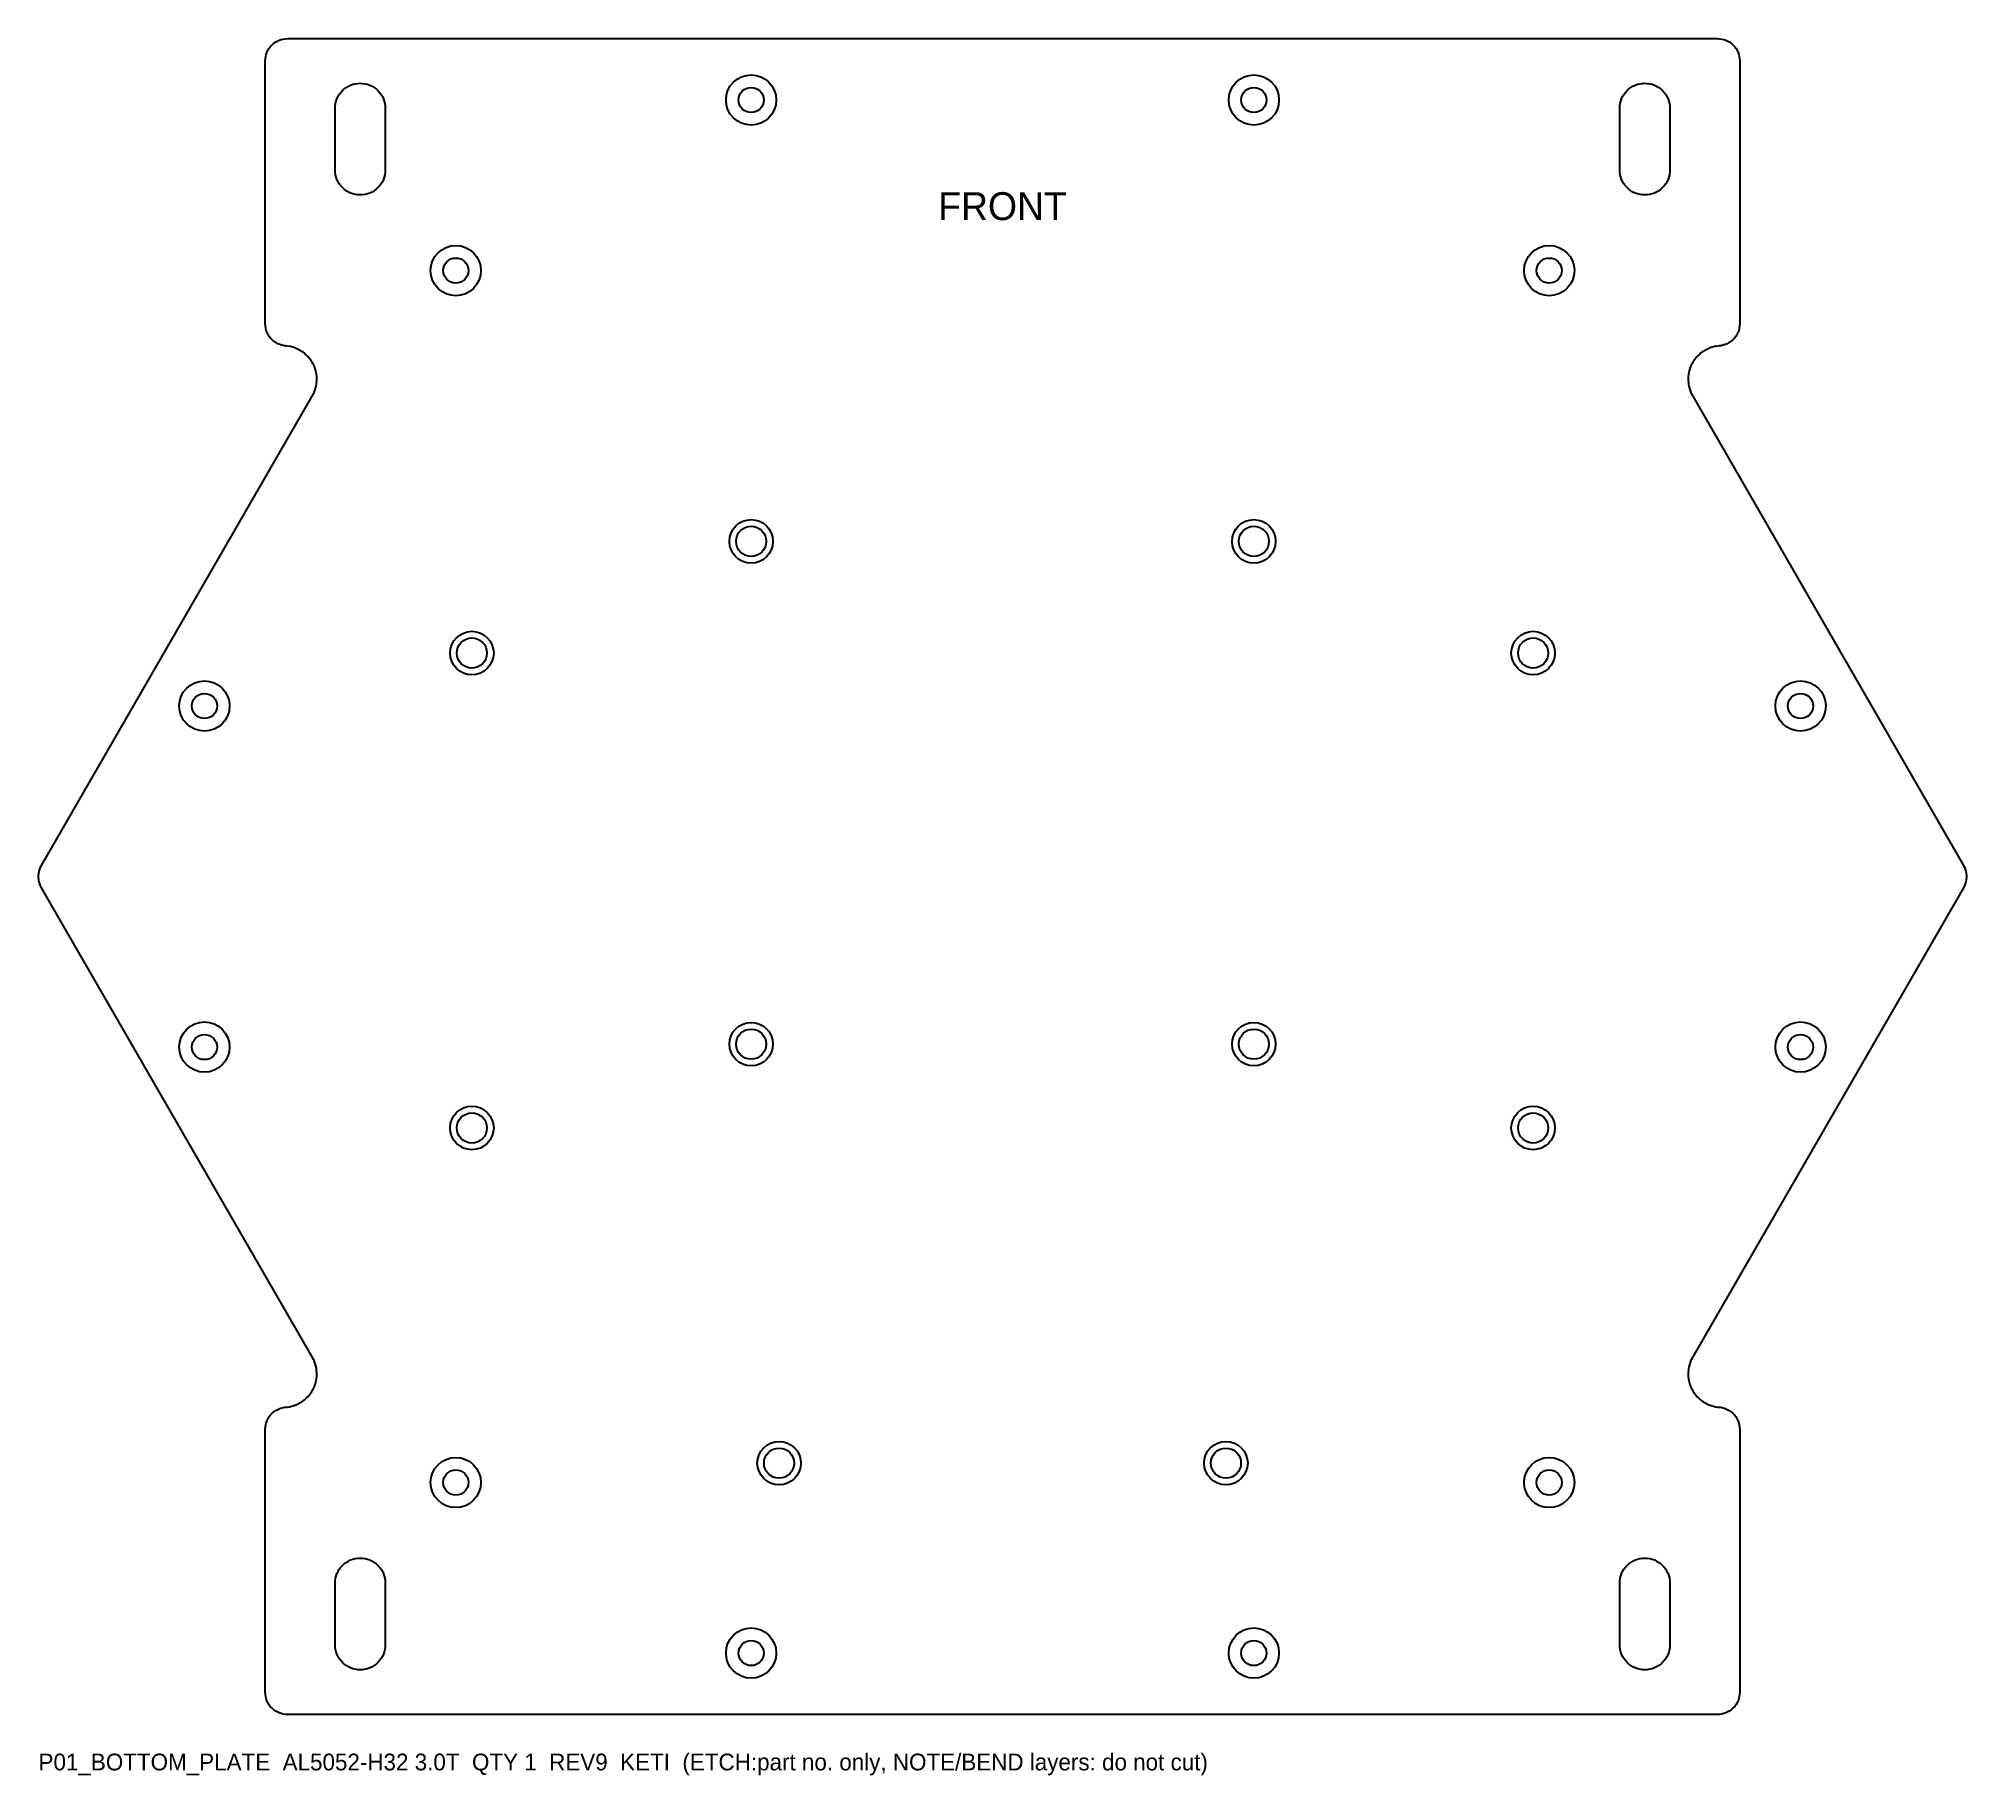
# Model space of a CAD drawing. Header units: millimetres. Extents: x -173 to 173, y -161 to 150.
import ezdxf
from ezdxf.enums import TextEntityAlignment as Align

# ---------------------------------------------------------------- set-up
doc = ezdxf.new("R2010")
doc.units = ezdxf.units.MM
for name, color, linetype in [('CSK', 4, 'CONTINUOUS'), ('CUT', 7, 'CONTINUOUS'), ('ETCH', 6, 'CONTINUOUS'), ('NOTE', 8, 'CONTINUOUS'), ('PEM', 3, 'CONTINUOUS')]:
    doc.layers.add(name, color=color, linetype=linetype)

msp = doc.modelspace()

# ---------------------------------------------------------------- linework, layer by layer
at = {"layer": 'CSK'}
for centre in [(-45, 139), (45, 139), (-97.88, 108.47), (97.88, 108.47), (-142.88, 30.53), (142.88, 30.53), (-142.88, -30.53), (142.88, -30.53), (-97.88, -108.47), (97.88, -108.47), (-45, -139), (45, -139)]:
    msp.add_circle(centre, 4.5, dxfattribs=at)
at = {"layer": 'CUT'}
for points in [[(-172.05, -2), (-172.22, -1.66), (-172.37, -1.31), (-172.47, -0.94), (-172.55, -0.57), (-172.58, -0.19), (-172.58, 0.19), (-172.55, 0.57), (-172.47, 0.94), (-172.37, 1.31), (-172.22, 1.66), (-172.05, 2), (-123.58, 85.96), (-123.53, 86.04), (-123.33, 86.44), (-123.24, 86.63), (-123.1, 87), (-123.03, 87.19), (-122.93, 87.57), (-122.88, 87.76), (-122.81, 88.16), (-122.79, 88.35), (-122.76, 88.75), (-122.75, 88.95), (-122.76, 89.35), (-122.78, 89.55), (-122.83, 89.94), (-122.86, 90.14), (-122.95, 90.53), (-123.01, 90.72), (-123.13, 91.1), (-123.2, 91.28), (-123.37, 91.65), (-123.46, 91.82), (-123.66, 92.17), (-123.77, 92.34), (-124, 92.66), (-124.12, 92.82), (-124.39, 93.11), (-124.53, 93.26), (-124.82, 93.53), (-124.97, 93.66), (-125.29, 93.9), (-125.45, 94.01), (-125.79, 94.22), (-125.97, 94.31), (-126.33, 94.49), (-126.51, 94.56), (-126.89, 94.7), (-127.08, 94.76), (-127.46, 94.86), (-127.66, 94.9), (-128.05, 94.96), (-128.35, 94.99), (-128.35, 94.99), (-128.6, 95.01), (-129, 95.09), (-129.39, 95.22), (-129.76, 95.38), (-130.11, 95.57), (-130.45, 95.8), (-130.75, 96.07), (-131.03, 96.36), (-131.28, 96.68), (-131.5, 97.03), (-131.68, 97.39), (-131.82, 97.77), (-131.92, 98.16), (-131.98, 98.56), (-132, 98.97), (-132, 146), (-131.98, 146.39), (-131.92, 146.78), (-131.83, 147.16), (-131.7, 147.53), (-131.53, 147.89), (-131.33, 148.22), (-131.09, 148.54), (-130.83, 148.83), (-130.54, 149.09), (-130.22, 149.33), (-129.89, 149.53), (-129.53, 149.7), (-129.16, 149.83), (-128.78, 149.92), (-128.39, 149.98), (-128, 150), (128, 150), (128.39, 149.98), (128.78, 149.92), (129.16, 149.83), (129.53, 149.7), (129.89, 149.53), (130.22, 149.33), (130.54, 149.09), (130.83, 148.83), (131.09, 148.54), (131.33, 148.22), (131.53, 147.89), (131.7, 147.53), (131.83, 147.16), (131.92, 146.78), (131.98, 146.39), (132, 146), (132, 98.97), (131.98, 98.56), (131.92, 98.16), (131.82, 97.77), (131.68, 97.39), (131.5, 97.03), (131.28, 96.68), (131.03, 96.36), (130.75, 96.07), (130.45, 95.8), (130.11, 95.57), (129.76, 95.38), (129.39, 95.22), (129, 95.09), (128.6, 95.01), (128.35, 94.99), (128.35, 94.99), (128.05, 94.96), (127.66, 94.9), (127.46, 94.86), (127.08, 94.76), (126.89, 94.7), (126.51, 94.56), (126.33, 94.49), (125.97, 94.31), (125.79, 94.22), (125.45, 94.01), (125.29, 93.9), (124.97, 93.66), (124.82, 93.53), (124.53, 93.26), (124.39, 93.11), (124.12, 92.82), (124, 92.66), (123.77, 92.34), (123.66, 92.17), (123.46, 91.82), (123.37, 91.65), (123.2, 91.28), (123.13, 91.1), (123.01, 90.72), (122.95, 90.53), (122.86, 90.14), (122.83, 89.94), (122.78, 89.55), (122.76, 89.35), (122.75, 88.95), (122.76, 88.75), (122.79, 88.35), (122.81, 88.16), (122.88, 87.76), (122.93, 87.57), (123.03, 87.19), (123.1, 87), (123.24, 86.63), (123.33, 86.44), (123.53, 86.04), (123.58, 85.96), (172.05, 2), (172.22, 1.66), (172.37, 1.31), (172.47, 0.94), (172.55, 0.57), (172.58, 0.19), (172.58, -0.19), (172.55, -0.57), (172.47, -0.94), (172.37, -1.31), (172.22, -1.66), (172.05, -2), (123.58, -85.96), (123.53, -86.04), (123.33, -86.44), (123.24, -86.63), (123.1, -87), (123.03, -87.19), (122.93, -87.57), (122.88, -87.76), (122.81, -88.16), (122.79, -88.35), (122.76, -88.75), (122.75, -88.95), (122.76, -89.35), (122.78, -89.55), (122.83, -89.94), (122.86, -90.14), (122.95, -90.53), (123.01, -90.72), (123.13, -91.1), (123.2, -91.28), (123.37, -91.65), (123.46, -91.82), (123.66, -92.17), (123.77, -92.34), (124, -92.66), (124.12, -92.82), (124.39, -93.11), (124.53, -93.26), (124.82, -93.53), (124.97, -93.66), (125.29, -93.9), (125.45, -94.01), (125.79, -94.22), (125.97, -94.31), (126.33, -94.49), (126.51, -94.56), (126.89, -94.7), (127.08, -94.76), (127.46, -94.86), (127.66, -94.9), (128.05, -94.96), (128.35, -94.99), (128.35, -94.99), (128.6, -95.01), (129, -95.09), (129.39, -95.22), (129.76, -95.38), (130.11, -95.57), (130.45, -95.8), (130.75, -96.07), (131.03, -96.36), (131.28, -96.68), (131.5, -97.03), (131.68, -97.39), (131.82, -97.77), (131.92, -98.16), (131.98, -98.56), (132, -98.97), (132, -146), (131.98, -146.39), (131.92, -146.78), (131.83, -147.16), (131.7, -147.53), (131.53, -147.89), (131.33, -148.22), (131.09, -148.54), (130.83, -148.83), (130.54, -149.09), (130.22, -149.33), (129.89, -149.53), (129.53, -149.7), (129.16, -149.83), (128.78, -149.92), (128.39, -149.98), (128, -150), (86.6, -150), (-86.6, -150), (-128, -150), (-128.39, -149.98), (-128.78, -149.92), (-129.16, -149.83), (-129.53, -149.7), (-129.89, -149.53), (-130.22, -149.33), (-130.54, -149.09), (-130.83, -148.83), (-131.09, -148.54), (-131.33, -148.22), (-131.53, -147.89), (-131.7, -147.53), (-131.83, -147.16), (-131.92, -146.78), (-131.98, -146.39), (-132, -146), (-132, -98.97), (-131.98, -98.56), (-131.92, -98.16), (-131.82, -97.77), (-131.68, -97.39), (-131.5, -97.03), (-131.28, -96.68), (-131.03, -96.36), (-130.75, -96.07), (-130.45, -95.8), (-130.11, -95.57), (-129.76, -95.38), (-129.39, -95.22), (-129, -95.09), (-128.6, -95.01), (-128.35, -94.99), (-128.35, -94.99), (-128.05, -94.96), (-127.66, -94.9), (-127.46, -94.86), (-127.08, -94.76), (-126.89, -94.7), (-126.51, -94.56), (-126.33, -94.49), (-125.97, -94.31), (-125.79, -94.22), (-125.45, -94.01), (-125.29, -93.9), (-124.97, -93.66), (-124.82, -93.53), (-124.53, -93.26), (-124.39, -93.11), (-124.12, -92.82), (-124, -92.66), (-123.77, -92.34), (-123.66, -92.17), (-123.46, -91.82), (-123.37, -91.65), (-123.2, -91.28), (-123.13, -91.1), (-123.01, -90.72), (-122.95, -90.53), (-122.86, -90.14), (-122.83, -89.94), (-122.78, -89.55), (-122.76, -89.35), (-122.75, -88.95), (-122.76, -88.75), (-122.79, -88.35), (-122.81, -88.16), (-122.88, -87.76), (-122.93, -87.57), (-123.03, -87.19), (-123.1, -87), (-123.24, -86.63), (-123.33, -86.44), (-123.53, -86.04), (-123.58, -85.96), (-172.05, -2)], [(-119.5, 137.5), (-119.48, 137.94), (-119.41, 138.38), (-119.31, 138.81), (-119.16, 139.22), (-118.97, 139.62), (-118.74, 140), (-118.48, 140.35), (-118.18, 140.68), (-117.85, 140.98), (-117.5, 141.24), (-117.12, 141.47), (-116.72, 141.66), (-116.31, 141.81), (-115.88, 141.91), (-115.44, 141.98), (-115, 142), (-114.56, 141.98), (-114.12, 141.91), (-113.69, 141.81), (-113.28, 141.66), (-112.88, 141.47), (-112.5, 141.24), (-112.15, 140.98), (-111.82, 140.68), (-111.52, 140.35), (-111.26, 140), (-111.03, 139.62), (-110.84, 139.22), (-110.69, 138.81), (-110.59, 138.38), (-110.52, 137.94), (-110.5, 137.5), (-110.5, 126.5), (-110.52, 126.06), (-110.59, 125.62), (-110.69, 125.19), (-110.84, 124.78), (-111.03, 124.38), (-111.26, 124), (-111.52, 123.65), (-111.82, 123.32), (-112.15, 123.02), (-112.5, 122.76), (-112.88, 122.53), (-113.28, 122.34), (-113.69, 122.19), (-114.12, 122.09), (-114.56, 122.02), (-115, 122), (-115.44, 122.02), (-115.88, 122.09), (-116.31, 122.19), (-116.72, 122.34), (-117.12, 122.53), (-117.5, 122.76), (-117.85, 123.02), (-118.18, 123.32), (-118.48, 123.65), (-118.74, 124), (-118.97, 124.38), (-119.16, 124.78), (-119.31, 125.19), (-119.41, 125.62), (-119.48, 126.06), (-119.5, 126.5), (-119.5, 137.5)], [(110.5, 137.5), (110.52, 137.94), (110.59, 138.38), (110.69, 138.81), (110.84, 139.22), (111.03, 139.62), (111.26, 140), (111.52, 140.35), (111.82, 140.68), (112.15, 140.98), (112.5, 141.24), (112.88, 141.47), (113.28, 141.66), (113.69, 141.81), (114.12, 141.91), (114.56, 141.98), (115, 142), (115.44, 141.98), (115.88, 141.91), (116.31, 141.81), (116.72, 141.66), (117.12, 141.47), (117.5, 141.24), (117.85, 140.98), (118.18, 140.68), (118.48, 140.35), (118.74, 140), (118.97, 139.62), (119.16, 139.22), (119.31, 138.81), (119.41, 138.38), (119.48, 137.94), (119.5, 137.5), (119.5, 126.5), (119.48, 126.06), (119.41, 125.62), (119.31, 125.19), (119.16, 124.78), (118.97, 124.38), (118.74, 124), (118.48, 123.65), (118.18, 123.32), (117.85, 123.02), (117.5, 122.76), (117.12, 122.53), (116.72, 122.34), (116.31, 122.19), (115.88, 122.09), (115.44, 122.02), (115, 122), (114.56, 122.02), (114.12, 122.09), (113.69, 122.19), (113.28, 122.34), (112.88, 122.53), (112.5, 122.76), (112.15, 123.02), (111.82, 123.32), (111.52, 123.65), (111.26, 124), (111.03, 124.38), (110.84, 124.78), (110.69, 125.19), (110.59, 125.62), (110.52, 126.06), (110.5, 126.5), (110.5, 137.5)], [(-119.5, -126.5), (-119.48, -126.06), (-119.41, -125.62), (-119.31, -125.19), (-119.16, -124.78), (-118.97, -124.38), (-118.74, -124), (-118.48, -123.65), (-118.18, -123.32), (-117.85, -123.02), (-117.5, -122.76), (-117.12, -122.53), (-116.72, -122.34), (-116.31, -122.19), (-115.88, -122.09), (-115.44, -122.02), (-115, -122), (-114.56, -122.02), (-114.12, -122.09), (-113.69, -122.19), (-113.28, -122.34), (-112.88, -122.53), (-112.5, -122.76), (-112.15, -123.02), (-111.82, -123.32), (-111.52, -123.65), (-111.26, -124), (-111.03, -124.38), (-110.84, -124.78), (-110.69, -125.19), (-110.59, -125.62), (-110.52, -126.06), (-110.5, -126.5), (-110.5, -137.5), (-110.52, -137.94), (-110.59, -138.38), (-110.69, -138.81), (-110.84, -139.22), (-111.03, -139.62), (-111.26, -140), (-111.52, -140.35), (-111.82, -140.68), (-112.15, -140.98), (-112.5, -141.24), (-112.88, -141.47), (-113.28, -141.66), (-113.69, -141.81), (-114.12, -141.91), (-114.56, -141.98), (-115, -142), (-115.44, -141.98), (-115.88, -141.91), (-116.31, -141.81), (-116.72, -141.66), (-117.12, -141.47), (-117.5, -141.24), (-117.85, -140.98), (-118.18, -140.68), (-118.48, -140.35), (-118.74, -140), (-118.97, -139.62), (-119.16, -139.22), (-119.31, -138.81), (-119.41, -138.38), (-119.48, -137.94), (-119.5, -137.5), (-119.5, -126.5)], [(110.5, -126.5), (110.52, -126.06), (110.59, -125.62), (110.69, -125.19), (110.84, -124.78), (111.03, -124.38), (111.26, -124), (111.52, -123.65), (111.82, -123.32), (112.15, -123.02), (112.5, -122.76), (112.88, -122.53), (113.28, -122.34), (113.69, -122.19), (114.12, -122.09), (114.56, -122.02), (115, -122), (115.44, -122.02), (115.88, -122.09), (116.31, -122.19), (116.72, -122.34), (117.12, -122.53), (117.5, -122.76), (117.85, -123.02), (118.18, -123.32), (118.48, -123.65), (118.74, -124), (118.97, -124.38), (119.16, -124.78), (119.31, -125.19), (119.41, -125.62), (119.48, -126.06), (119.5, -126.5), (119.5, -137.5), (119.48, -137.94), (119.41, -138.38), (119.31, -138.81), (119.16, -139.22), (118.97, -139.62), (118.74, -140), (118.48, -140.35), (118.18, -140.68), (117.85, -140.98), (117.5, -141.24), (117.12, -141.47), (116.72, -141.66), (116.31, -141.81), (115.88, -141.91), (115.44, -141.98), (115, -142), (114.56, -141.98), (114.12, -141.91), (113.69, -141.81), (113.28, -141.66), (112.88, -141.47), (112.5, -141.24), (112.15, -140.98), (111.82, -140.68), (111.52, -140.35), (111.26, -140), (111.03, -139.62), (110.84, -139.22), (110.69, -138.81), (110.59, -138.38), (110.52, -137.94), (110.5, -137.5), (110.5, -126.5)]]:
    msp.add_lwpolyline(points, close=True, dxfattribs=at)
for centre, radius in [((-45, 139), 2.25), ((45, 139), 2.25), ((-97.88, 108.47), 2.25), ((97.88, 108.47), 2.25), ((-45, 60), 2.7), ((45, 60), 2.7), ((-95, 40), 2.7), ((95, 40), 2.7), ((-142.88, 30.53), 2.25), ((142.88, 30.53), 2.25), ((-45, -30), 2.7), ((45, -30), 2.7), ((-142.88, -30.53), 2.25), ((142.88, -30.53), 2.25), ((-95, -45), 2.7), ((95, -45), 2.7), ((-40, -105), 2.7), ((40, -105), 2.7), ((-97.88, -108.47), 2.25), ((97.88, -108.47), 2.25), ((-45, -139), 2.25), ((45, -139), 2.25)]:
    msp.add_circle(centre, radius, dxfattribs=at)
at = {"layer": 'PEM'}
for centre in [(-45, 60), (45, 60), (-95, 40), (95, 40), (-45, -30), (45, -30), (-95, -45), (95, -45), (-40, -105), (40, -105)]:
    msp.add_circle(centre, 3.9, dxfattribs=at)

# ---------------------------------------------------------------- texts
at = {"layer": 'ETCH'}
msp.add_text('FRONT', height=5, dxfattribs=at).set_placement((0, 120), align=Align.MIDDLE_CENTER)
at = {"layer": 'NOTE'}
msp.add_text('P01_BOTTOM_PLATE  AL5052-H32 3.0T  QTY 1  REV9  KETI  (ETCH:part no. only, NOTE/BEND layers: do not cut)', height=3, dxfattribs=at).set_placement((-172.58, -160))

doc.saveas('drawing.dxf')
